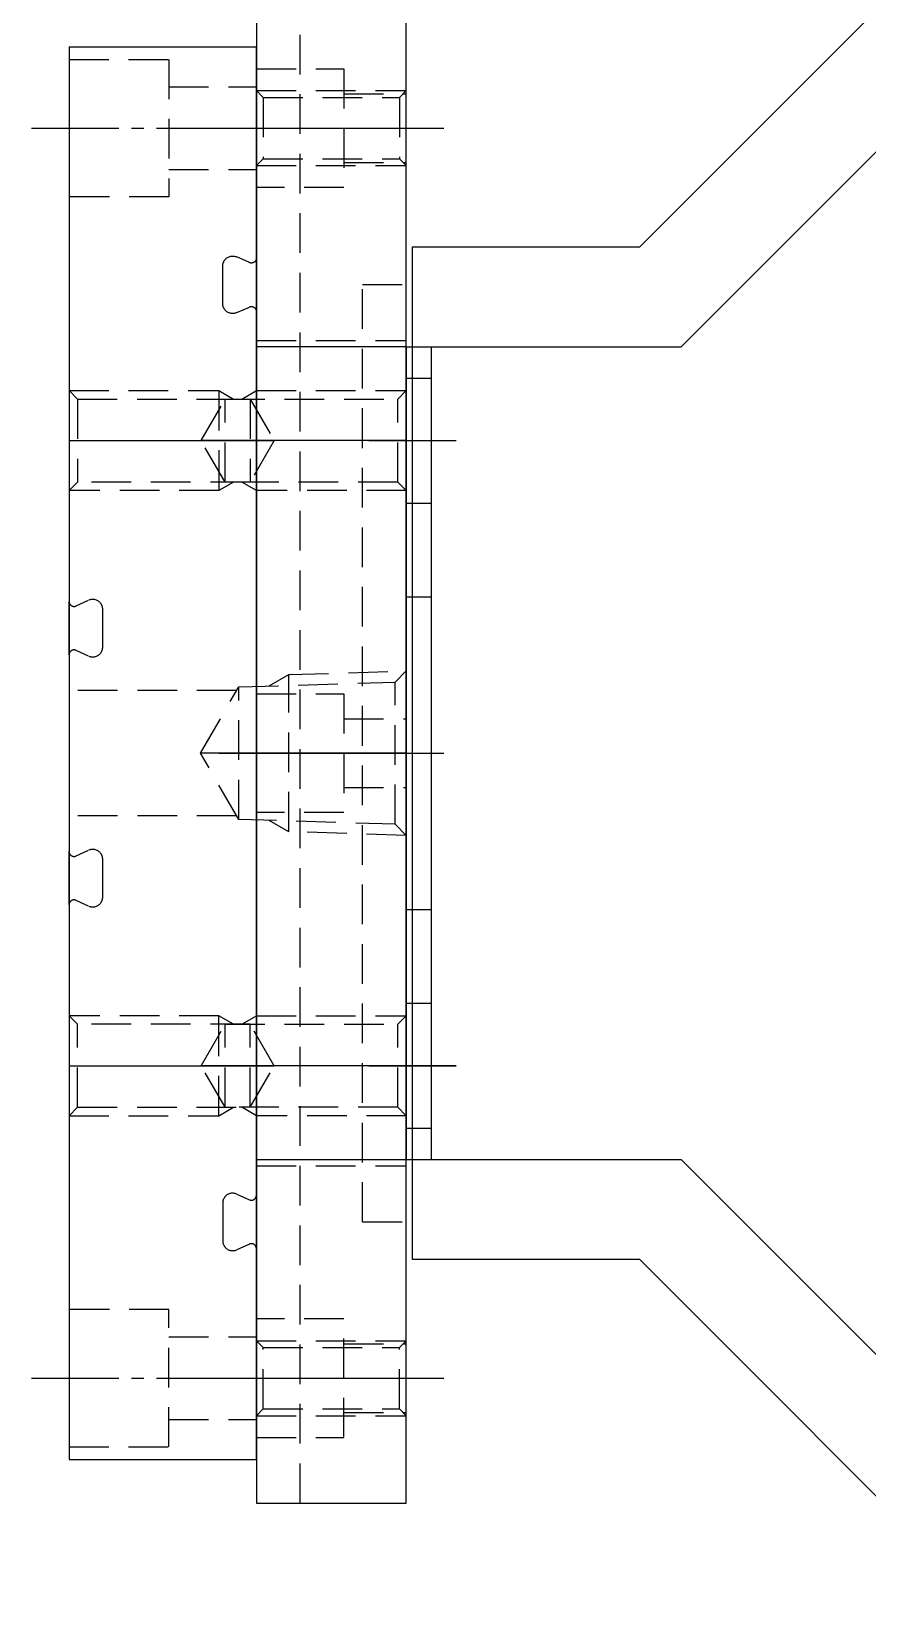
# Model space of a CAD drawing. Header units: millimetres. Extents: x -4251 to 2609, y -1673 to 4048.
# Drawn here: x -3720.1 to -3653.2, y 1801.6 to 1927.9 of the extents above; entities that cross this region are included whole.
import ezdxf

# ---------------------------------------------------------------- set-up
doc = ezdxf.new("R2010")
doc.units = ezdxf.units.MM
for name, pattern in [('CENTER', [50.8, 31.75, -6.35, 6.35, -6.35]), ('CENTER1', [10, 7, -1, 1, -1]), ('HIDDEN', [9.525, 6.35, -3.175]), ('HIDDEN2', [4.7625, 3.175, -1.5875]), ('HIDDENX2', [19.05, 12.7, -6.35])]:
    doc.linetypes.add(name, pattern=pattern)
doc.layers.add('CENTER', color=1, linetype='CENTER')

# ---------------------------------------------------------------- blocks, each defined once
blk = doc.blocks.new('A$C158C628A')
at = {"color": 1}
for p, q in [((-121, 0), (0, 0)), ((-121, -40, 0), (-121, 0, 0)), ((0, -40, 0), (0, 0, 0)), ((-93, -68), (-121, -40)), ((-28, -68), (0, -40)), ((-93, -88), (-93, -68)), ((-28, -88), (-28, -68)), ((-93, -88), (-28, -88)), ((-93, -90, 0), (-93, -88, 0)), ((-73, -90, 0), (-73, -88, 0)), ((-48, -90, 0), (-48, -88, 0)), ((-28, -90), (-28, -88)), ((-93, -90), (-28, -90))]:
    blk.add_line(p, q, dxfattribs=at)
at = {"color": 1, "linetype": 'CENTER1'}
for p, q in [((-85.5, -93, 0), (-85.5, -85, 0)), ((-35.5, -93, 0), (-35.5, -85, 0))]:
    blk.add_line(p, q, dxfattribs=at)
at = {"color": 2, "linetype": 'HIDDEN'}
for p, q in [((-90.5, -90, 0), (-90.5, -88, 0)), ((-80.5, -90, 0), (-80.5, -88, 0)), ((-40.5, -90, 0), (-40.5, -88, 0)), ((-30.5, -90, 0), (-30.5, -88, 0))]:
    blk.add_line(p, q, dxfattribs=at)
blk = doc.blocks.new('A$C6A556FA4')
at = {"color": 2, "linetype": 'HIDDENX2'}
for p, q in [((-121, 32, 0), (0, 32, 0)), ((-121, 9), (0, 9)), ((-121, 8), (0, 8)), ((-121, 1), (0, 1))]:
    blk.add_line(p, q, dxfattribs=at)
at = {"color": 1, "linetype": 'CENTER1'}
for p, q in [((-98, 26, 0), (-98, 9, 0)), ((-73, 26, 0), (-73, 9, 0)), ((-48, 26, 0), (-48, 9, 0)), ((-23, 26, 0), (-23, 9, 0)), ((-106.5, 17.5, 0), (-89.5, 17.5, 0)), ((-81.5, 17.5, 0), (-64.5, 17.5, 0)), ((-56.5, 17.5, 0), (-39.5, 17.5, 0)), ((-31.5, 17.5, 0), (-14.5, 17.5, 0))]:
    blk.add_line(p, q, dxfattribs=at)
at = {"color": 1}
blk.add_lwpolyline([(-121, 33), (0, 33), (0, 0), (-121, 0)], close=True, dxfattribs=at)
at = {"color": 2, "linetype": 'HIDDENX2'}
for centre in [(-98, 17.5), (-73, 17.5), (-48, 17.5), (-23, 17.5)]:
    blk.add_circle(centre, 6.5, dxfattribs=at)
at = {"color": 1}
for centre in [(-98, 17.5), (-73, 17.5), (-48, 17.5), (-23, 17.5)]:
    blk.add_circle(centre, 4, dxfattribs=at)
blk = doc.blocks.new('A$C1D0B20DA')
for name, p in [('A$C6A556FA4', (39.01, 51.76)), ('A$C158C628A', (39.01, 59.76))]:
    blk.add_blockref(name, p)
blk = doc.blocks.new('A$C0A713092')
at = {"color": 2, "linetype": 'HIDDEN2'}
for p, q in [((-8.5, -60), (-8.5, 60)), ((-5, 52.75), (0, 52.75)), ((-5, 47.25), (0, 47.25)), ((-3.5, -37.5), (-3.5, 37.5)), ((-3.5, 37.5), (0, 37.5)), ((-12, 33), (0, 33)), ((-5, 2.75), (0, 2.75)), ((-5, -2.75), (0, -2.75)), ((-12, -33), (0, -33)), ((-3.5, -37.5), (0, -37.5)), ((-5, -47.25), (0, -47.25)), ((-5, -52.75), (0, -52.75))]:
    blk.add_line(p, q, dxfattribs=at)
at = {"color": 250, "linetype": 'HIDDEN2'}
for p, q in [((-12, 53), (0, 53)), ((-11.46, 52.46), (-0.54, 52.46)), ((-12, 47), (0, 47)), ((-11.46, 47.54), (-0.54, 47.54)), ((-12, -47), (0, -47)), ((-11.46, -47.54), (-0.54, -47.54)), ((-12, -53), (0, -53)), ((-11.46, -52.46), (-0.54, -52.46))]:
    blk.add_line(p, q, dxfattribs=at)
at = {"color": 11}
blk.add_lwpolyline([(0, -60), (0, 60), (-12, 60), (-12, -60)], close=True, dxfattribs=at)
at = {"color": 2, "linetype": 'HIDDEN2'}
for points in [[(-12, 54.75), (-5, 54.75), (-5, 45.25), (-12, 45.25)], [(-12, 4.75), (-5, 4.75), (-5, -4.75), (-12, -4.75)], [(-12, -54.75), (-5, -54.75), (-5, -45.25), (-12, -45.25)]]:
    blk.add_lwpolyline(points, dxfattribs=at)
at = {"color": 250, "linetype": 'HIDDEN2'}
for points in [[(-12, 53), (-11.46, 52.46), (-11.46, 47.54), (-12, 47)], [(0, 53), (-0.54, 52.46), (-0.54, 47.54), (0, 47)], [(-12, -53), (-11.46, -52.46), (-11.46, -47.54), (-12, -47)], [(0, -53), (-0.54, -52.46), (-0.54, -47.54), (0, -47)]]:
    blk.add_lwpolyline(points, dxfattribs=at)
at = {"layer": 'CENTER'}
for p, q in [((-15, 50), (3, 50)), ((-12, 50), (0, 50)), ((-15, 0), (3, 0)), ((-15, -50), (3, -50)), ((-12, -50), (0, -50))]:
    blk.add_line(p, q, dxfattribs=at)
blk = doc.blocks.new('A$C4A8E0548')
at = {"color": 2, "linetype": 'HIDDENX2'}
for p, q in [((-2.14, 2.7), (2.14, 2.7)), ((-2.23, 1.13), (-1.78, 2.14)), ((1.78, 2.14), (2.23, 1.13)), ((-1.5, 0), (1.5, 0))]:
    blk.add_line(p, q, dxfattribs=at)
for centre, radius, start, end in [((-2.14, 2.3), 0.4, 336, 90), ((2.14, 2.3), 0.4, 90, 204), ((-1.5, 0.8), 0.8, 156, 228.5904), ((-1.5, 0.8), 0.8, 228.5904, 270), ((1.5, 0.8), 0.8, 270, 311.4096), ((1.5, 0.8), 0.8, 311.4096, 24)]:
    blk.add_arc(centre, radius, start, end, dxfattribs=at)
blk = doc.blocks.new('A$C6E524EA3')
at = {"color": 1}
for p, q in [((0, -106.5), (0, 6.5)), ((15, 6.5), (0, 6.5)), ((-12, -82.5), (-12, -17.5)), ((-12, -17.5), (0, -17.5)), ((0, -82.5), (-12, -82.5)), ((15, -106.5), (0, -106.5))]:
    blk.add_line(p, q, dxfattribs=at)
at = {"color": 2, "linetype": 'HIDDEN2'}
for p, q in [((7, 3.3), (0, 3.3)), ((7, -3.3), (0, -3.3)), ((3, -21), (3, -29)), ((0.5, -21.68), (0.5, -28.32)), ((-2.6, -56.28), (-2.6, -43.72)), ((1.41, -55.3), (1.41, -44.7)), ((1.59, -45), (15, -45)), ((1.59, -55), (15, -55)), ((0.5, -78.32), (0.5, -71.68)), ((3, -79), (3, -71)), ((7, -96.7), (0, -96.7)), ((7, -103.3), (0, -103.3))]:
    blk.add_line(p, q, dxfattribs=at)
at = {"color": 1, "linetype": 'CENTER1'}
for p, q in [((18, 0), (-3, 0)), ((18, -100), (-3, -100))]:
    blk.add_line(p, q, dxfattribs=at)
at = {"color": 250, "linetype": 'HIDDEN2'}
for p, q in [((0, -29), (0, -21)), ((2.5, -28.32), (2.5, -21.68)), ((0, -79), (0, -71)), ((2.5, -78.32), (2.5, -71.68))]:
    blk.add_line(p, q, dxfattribs=at)
at = {"color": 1}
blk.add_lwpolyline([(15, 6.5), (15, -106.5)], dxfattribs=at)
at = {"color": 2, "linetype": 'HIDDEN2'}
for points in [[(15, 5.5), (7, 5.5), (7, -5.5), (15, -5.5)], [(15, -21), (3, -21), (1.83, -21.68)], [(15, -21), (14.32, -21.68), (14.32, -28.32), (15, -29)], [(14.32, -21.68), (0.5, -21.68), (-1.42, -25), (0.5, -28.32), (14.32, -28.32)], [(1.83, -28.32), (3, -29), (15, -29)], [(-1.03, -44.62), (-2.6, -43.72), (-12, -43.42)], [(-12, -56.58), (-11.12, -55.69), (-11.12, -44.31), (-12, -43.42)], [(-11.12, -55.69), (1.41, -55.3), (4.47, -50), (1.41, -44.7), (-11.12, -44.31)], [(-12, -56.58), (-2.6, -56.28), (-1.03, -55.38)], [(14.32, -78.32), (0.5, -78.32), (-1.42, -75), (0.5, -71.68), (14.32, -71.68)], [(1.83, -71.68), (3, -71), (15, -71)], [(15, -79), (14.32, -78.32), (14.32, -71.68), (15, -71)], [(15, -79), (3, -79), (1.83, -78.32)], [(15, -105.5), (7, -105.5), (7, -94.5), (15, -94.5)]]:
    blk.add_lwpolyline(points, dxfattribs=at)
at = {"color": 250, "linetype": 'HIDDEN2'}
for points in [[(1.17, -21.68), (0, -21), (-12, -21)], [(-12, -29), (-11.32, -28.32), (-11.32, -21.68), (-12, -21)], [(-11.32, -28.32), (2.5, -28.32), (4.42, -25), (2.5, -21.68), (-11.32, -21.68)], [(-12, -29), (0, -29), (1.17, -28.32)], [(1.17, -71.68), (0, -71), (-12, -71)], [(-12, -79), (-11.32, -78.32), (-11.32, -71.68), (-12, -71)], [(-11.32, -78.32), (2.5, -78.32), (4.42, -75), (2.5, -71.68), (-11.32, -71.68)], [(-12, -79), (0, -79), (1.17, -78.32)]]:
    blk.add_lwpolyline(points, dxfattribs=at)
at = {"layer": 'CENTER', "color": 250}
for p, q in [((-12, -25), (4.42, -25)), ((-12, -75), (4.42, -75))]:
    blk.add_line(p, q, dxfattribs=at)
at = {"layer": 'CENTER'}
for p, q in [((15, -25), (-1.42, -25)), ((-12, -50), (4.47, -50)), ((15, -75), (-1.42, -75))]:
    blk.add_line(p, q, dxfattribs=at)
at = {"rotation": 90}
blk.add_blockref('A$C4A8E0548', (2.7, -12.53), dxfattribs=at)
at = {"xscale": -1}
for p, rotation in [((12.3, -40), 270), ((12.3, -60), 270), ((2.7, -87.5), 90)]:
    blk.add_blockref('A$C4A8E0548', p, dxfattribs=dict(at, rotation=rotation))
blk = doc.blocks.new('A$C7F36500B')
at = {"color": 1}
for p, q in [((22, 7.5, 0), (50, 35.5, 0)), ((50, 35.5, 0), (104, 35.5, 0)), ((104, 35.5, 0), (104, -85.5, 0)), ((0, 7.5, 0), (0, -57.5, 0)), ((0, 7.5, 0), (2, 7.5, 0)), ((2, 7.5, 0), (22, 7.5, 0)), ((0, -57.5, 0), (2, -57.5, 0)), ((2, -57.5, 0), (22, -57.5, 0)), ((22, -57.5, 0), (50, -85.5, 0)), ((50, -85.5, 0), (104, -85.5, 0))]:
    blk.add_line(p, q, dxfattribs=at)
at = {"color": 2, "linetype": 'HIDDEN'}
for p, q in [((102, 35.5, 0), (102, -85.5, 0)), ((102, 30, 0), (104, 30, 0)), ((102, 20, 0), (104, 20, 0)), ((102, 15, 0), (104, 15, 0)), ((2, 7.5, 0), (2, -57.5, 0)), ((0, 5), (2, 5)), ((0, -5), (2, -5)), ((102, -5, 0), (104, -5, 0)), ((0, -12.5), (2, -12.5)), ((102, -20, 0), (104, -20, 0)), ((102, -30, 0), (104, -30, 0)), ((0, -37.5), (2, -37.5)), ((0, -45), (2, -45)), ((102, -45, 0), (104, -45, 0)), ((0, -55), (2, -55)), ((102, -65, 0), (104, -65, 0)), ((102, -70, 0), (104, -70, 0)), ((102, -80, 0), (104, -80, 0))]:
    blk.add_line(p, q, dxfattribs=at)
at = {"color": 1, "linetype": 'CENTER1'}
for p, q in [((99, 25, 0), (107, 25, 0)), ((-3, 0), (5, 0)), ((99, -25, 0), (107, -25, 0)), ((-3, -50), (5, -50)), ((99, -75, 0), (107, -75, 0))]:
    blk.add_line(p, q, dxfattribs=at)

msp = doc.modelspace()

# ---------------------------------------------------------------- linework, layer by layer
at = {"elevation": -0.0001}
msp.add_lwpolyline([(-3537.5779, 1938.6271), (-3537.5779, 1801.6271), (-3643.3917, 1801.6271), (-3671.3917, 1829.6271), (-3689.5779, 1829.6271), (-3689.5779, 1910.6271), (-3671.3917, 1910.6271), (-3643.3917, 1938.6271), (-3537.5779, 1938.6271)], dxfattribs=at)

# ---------------------------------------------------------------- block references
for name, p in [('A$C0A713092', (-3690.0779, 1870.1271, -0.0001)), ('A$C7F36500B', (-3690.0779, 1895.1271, -0.0001))]:
    msp.add_blockref(name, p)
at = {"rotation": 270}
msp.add_blockref('A$C1D0B20DA', (-3659.84, 1848.6401, -0.0001), dxfattribs=at)
at = {"xscale": -1}
msp.add_blockref('A$C6E524EA3', (-3702.0779, 1920.1271, -0.0001), dxfattribs=at)

doc.saveas('drawing.dxf')
